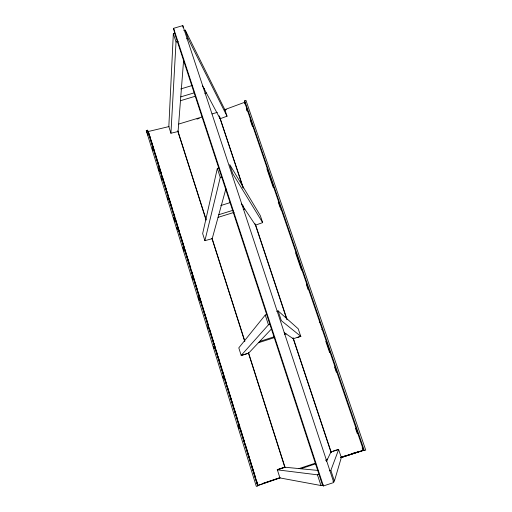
<?xml version="1.0" encoding="UTF-8"?>
<svg xmlns="http://www.w3.org/2000/svg" width="512" height="512" viewBox="0 0 512 512"><rect width="100%" height="100%" fill="white"/><g stroke="black" fill="none" stroke-linecap="round" stroke-linejoin="round"><path stroke-width="0.77" d="M150.144 136.96L147.552 130.189L146.266 130.586L256.326 486.4L257.747 485.926L257.766 484.224M280.147 477.85L257.869 485.542L257.67 485.082M257.683 484.256L256.499 480.442M174.797 33.254L173.325 33.69L168.832 126.605L170.931 133.235L178.074 131.514L183.648 59.776M170.931 133.235L176.032 41.965L173.325 33.69M255.149 477.357L255.168 477.005M280.902 209.862L281.024 208.666M218.861 167.917L217.338 168.39L202.662 233.594L204.902 240.659L212.205 238.669L225.939 188.64M204.902 240.659L220.269 177.376L217.338 168.39M332.922 481.536L334.394 481.043L341.325 457.562L338.643 449.568L330.912 452.038L326.451 461.395M334.394 481.043L330.861 470.368L338.643 449.568M319.283 322.278L319.642 321.709M321.818 329.702L322.189 329.171M266.656 314.573L265.242 315.021L238.797 347.859L241.184 355.405L248.659 353.107L271.546 328.87M241.184 355.405L268.442 324.806L269.856 324.358M224.608 109.709L244.659 102.298L244.864 102.803M224.851 110.189L226.33 109.645M183.776 30.586L185.248 30.15L224.826 109.626L227.027 116.192L220.109 118.746L202.451 85.606M262.662 222.618L232.678 173.549L229.715 164.582L260.314 215.616L262.662 222.618L255.482 225.146L241.306 203.84M257.664 485.478L279.904 477.805M277.357 469.747L284.019 467.462M323.162 484.787L320.954 485.523L279.93 477.926L277.376 469.85L285.011 467.232L317.901 470.426M276.704 311.36L278.118 310.912L298.208 328.787L300.71 336.256L293.254 338.765L284.173 332.57M297.171 337.581L300.966 336.307M323.398 485.971L333.798 482.509L182.797 25.6L173.587 28.326L174.662 33.286L322.458 485.024L323.398 485.971L173.587 28.326M277.171 469.722L283.27 467.706M299.008 468.595L315.52 463.123M326.022 459.642L327.526 459.142M300.768 468.762L315.814 463.776M325.594 460.538L327.098 460.038M341.101 457.254L344.858 456.006M352.371 453.51L356.134 452.269M263.322 483.206L265.446 482.502M266.202 482.253L279.168 477.952M340.941 457.466L354.528 452.96M355.283 452.704L358.067 451.782M362.989 450.176L364.339 450.566L365.734 450.106L245.971 100.365L244.698 100.755L244.915 103.962M277.376 469.85L317.453 474.822L318.925 474.33M329.389 470.854L330.861 470.368M259.68 341.44L273.926 336.864M258.451 342.739L274.874 337.466M284.582 334.349L286.074 333.869M333.171 451.053L338.4 449.382M341.069 457.363L363.533 450.208M340.365 457.741L363.584 450.349L341.075 457.645M218.784 214.707L232.979 210.291M218.054 217.363L234.086 212.378M243.245 209.53L244.774 209.056M220.749 205.542L230.438 202.534M220.269 177.376L221.632 176.954M241.619 355.405L246.957 353.766M178.803 124.032L202.234 116.928M212.058 113.946L217.35 112.339M196.96 119.091L199.238 118.4M180.467 100.723L195.686 96.134M204.826 93.376L206.349 92.915M180.659 88.973L192.57 85.389M180.762 96.89L194.189 92.845M176.032 41.965L178.24 41.306M186.502 38.854L187.981 38.413L227.027 116.192M257.434 484.742L148.282 132.083L148.269 131.52L169.043 126.554M300.71 336.256L281.344 320.678L278.118 310.912M217.158 354.611L217.402 354.995M146.266 130.586L148.096 135.315M244.698 100.755L364.339 450.566M244.659 102.298L363.584 450.477M246.426 108.89L247.168 111.066L247.104 109.363M250.106 119.661L252.429 126.47M266.886 168.826L273.344 187.731M278.253 202.099L280.058 207.392M295.552 252.774L301.491 270.17M306.394 284.538L308.205 289.83M325.76 341.261L329.638 352.602M334.541 366.97L336.352 372.269M355.456 428.23L357.267 433.53M362.157 447.859L362.899 450.022M219.616 116.659L243.302 187.898M255.398 224.275L287.155 319.763M293.203 337.952L331.258 452.39M219.136 115.827L243.117 187.962M255.014 223.744L286.707 319.072M293.005 338.016L331.053 452.454M185.248 30.15L187.981 38.413M204.154 88.256L204.634 89.696M242.739 204.928L243.437 207.04M265.242 315.021L268.442 324.806M317.453 474.822L320.954 485.523M177.907 130.995L206.054 219.354M212.115 238.394L244.87 341.229M248.512 352.653L285.152 467.674M177.722 131.046L206.106 220.166M211.923 238.451L244.678 341.286M248.314 352.717L284.947 467.738M151.091 140.013L154.918 152.486M155.584 154.515L157.043 159.354M157.709 161.382L161.53 173.85M162.24 176.141L166.234 188.858M166.925 191.155L168.147 195.213M169.056 198.022L172.87 210.47M173.542 212.525L174.963 217.107M175.674 219.392L179.488 231.834M180.16 233.894L184.179 246.874M184.89 249.165L186.099 253.197M186.81 255.488L190.829 268.237M191.507 270.534L193.19 276.09M193.632 277.402L197.44 289.824M198.125 291.904L201.926 304.32M202.637 306.605L204.051 311.187M204.742 313.28L208.544 325.683M209.466 328.544L213.267 340.941M213.958 343.046L215.379 347.629M216.083 349.914L217.754 355.437M218.214 356.787L219.885 362.304M220.589 364.595L222.01 369.171M222.701 371.29L226.496 383.667M227.206 385.958L231.219 398.925M231.917 401.056L233.114 405.03M234.048 407.923L237.837 420.288M238.534 422.426L239.955 427.008M240.666 429.299L242.323 434.784M242.79 436.166L244.448 441.651M245.152 443.802L249.171 456.774M249.882 459.066L251.066 463.014M251.776 465.306L255.789 478.278M148.269 131.52L257.869 485.542M147.552 130.189L257.747 485.926M152.192 148.032L152.902 150.323M158.336 167.878L159.52 171.693M161.408 177.805L162.118 180.096M167.552 197.651L168.256 199.942M173.696 217.498L174.874 221.318M176.762 227.424L177.472 229.715M182.906 247.27L184.09 251.091M192.122 277.043L192.832 279.334M198.266 296.89L199.443 300.71M207.482 326.662L208.186 328.954M213.619 346.509L214.33 348.8M222.835 376.282L223.546 378.573M238.195 425.907L238.899 428.192M182.797 25.6L183.206 27.738"/></g></svg>
